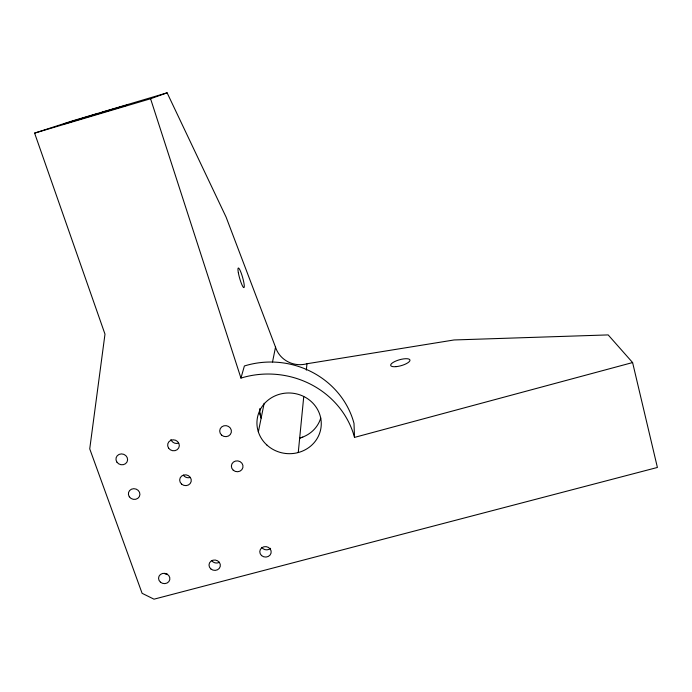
<?xml version="1.0" encoding="UTF-8"?>
<svg xmlns="http://www.w3.org/2000/svg" width="692" height="692" viewBox="0 0 692 692"><rect width="100%" height="100%" fill="white"/><g stroke="black" fill="none" stroke-linecap="round" stroke-linejoin="round"><path stroke-width="1.04" d="M298.261 452.533L303.745 396.654M306.34 370.125L306.963 363.75A25.362 24.358 6.3 0 1 275.52 347.168L226.094 217.106L167.118 92.823L71.899 121.048L34.6 133.115L104.985 334.141L89.735 448.866L142.102 593.312L154.005 599.177L657.4 467.463L632.6 362.556L608.164 334.911L454.073 339.962L306.963 363.75M258.358 431.886L264.162 403.246M272.518 361.977L275.52 347.168M354.512 437.396A87.685 81.967 7 0 0 240.954 378.091L244.388 365.973A84.675 79.416 7 0 1 354.001 423.383L354.512 437.396L632.6 362.556M34.6 133.115L150.571 98.748L167.118 92.823M96.595 113.895L63.595 124.058L127.181 105.08L102.589 112.113M302.759 437.223L299.679 438.053A31.071 29.375 5.8 0 0 320.759 417.994M150.571 98.748L240.954 378.091M259.517 412.951L261.161 418.055A31.071 29.375 5.8 0 1 259.811 408.565M270.615 548.298A5.64 5.164 5.8 0 1 261.732 547.363M219.399 562.311A5.622 5.129 8.9 0 1 211.657 560.546M167.499 574.265A5.597 5.069 11.6 0 1 164.679 573.625M178.173 443.252A5.77 5.38 15.2 0 1 170.933 439.55M189.911 477.549A5.718 5.302 13 0 1 183.371 475.17M266.878 445.025A32.178 30.327 5.8 0 0 320.353 430.882A32.178 30.327 5.8 0 0 280.087 394.103A32.178 30.327 5.8 0 0 266.878 445.025M396.058 366.648A9.999 3.062 -15.8 0 0 409.958 360.048A9.999 3.062 -15.8 0 0 394.942 361.449A9.999 3.062 -15.8 0 0 396.058 366.648M238.359 272.795A10.172 1.531 74.1 0 0 243.818 287.621A10.172 1.531 74.1 0 0 241.197 273.063A10.172 1.531 74.1 0 0 238.359 272.795M233.239 470.205A5.83 5.432 9.5 0 0 242.875 467.628A5.83 5.432 9.5 0 0 235.47 461.062A5.83 5.432 9.5 0 0 233.239 470.205M261.585 555.598A5.718 5.233 5.8 0 0 271.056 553.116A5.718 5.233 5.8 0 0 263.834 546.801A5.718 5.233 5.8 0 0 261.585 555.598M160.432 582.171A5.692 5.147 11.5 0 0 169.765 579.732A5.692 5.147 11.5 0 0 162.447 573.495A5.692 5.147 11.5 0 0 160.432 582.171M129.326 496.804A5.813 5.337 15.8 0 0 139.317 496.666A5.813 5.337 15.8 0 0 133.79 488.682A5.813 5.337 15.8 0 0 129.326 496.804M116.931 462.161A5.873 5.406 17.9 0 0 127.008 462.005A5.873 5.406 17.9 0 0 121.42 453.9A5.873 5.406 17.9 0 0 116.931 462.161M168.58 448.122A5.873 5.467 15.1 0 0 178.7 447.966A5.873 5.467 15.1 0 0 173.182 439.809A5.873 5.467 15.1 0 0 168.58 448.122M181.589 484.106A5.821 5.38 12.9 0 0 191.156 481.546A5.821 5.38 12.9 0 0 183.709 475.023A5.821 5.38 12.9 0 0 181.589 484.106M210.835 568.928A5.7 5.19 8.8 0 0 220.229 566.471A5.7 5.19 8.8 0 0 212.963 560.2A5.7 5.19 8.8 0 0 210.835 568.928M221.587 435.112A5.882 5.519 11.5 0 0 231.284 432.483A5.882 5.519 11.5 0 0 223.81 425.822A5.882 5.519 11.5 0 0 221.587 435.112"/></g></svg>
